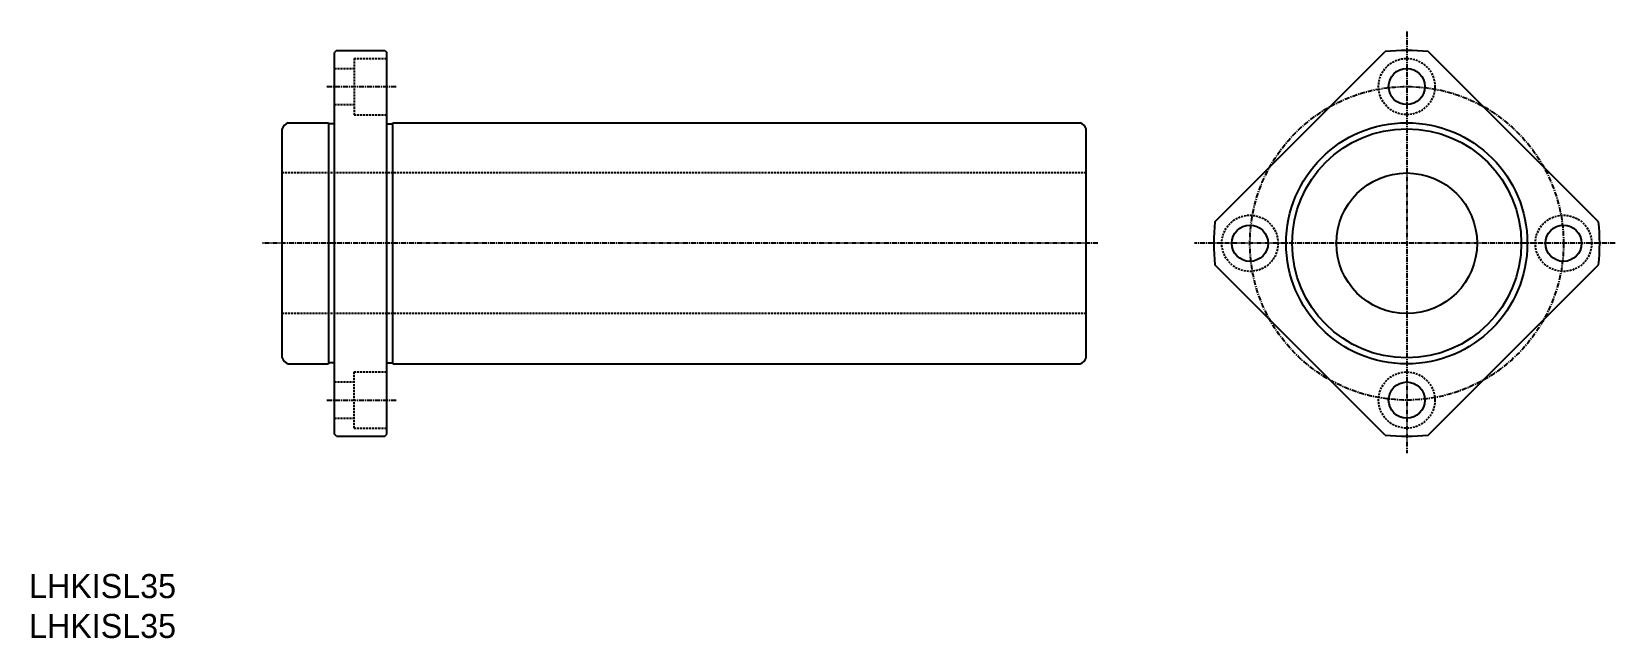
# Model space of a CAD drawing. Extents: x 11 to 405, y 10 to 161.
import ezdxf

# ---------------------------------------------------------------- set-up
doc = ezdxf.new("R2010")
doc.units = 0
doc.linetypes.add('CENTER', pattern=[2, 1.25, -0.25, 0.25, -0.25])
doc.linetypes.add('DASHED', pattern=[0.75, 0.5, -0.25])
doc.layers.get('0').update_dxf_attribs({"linetype": 'CONTINUOUS'})
doc.layers.add('CENTER', color=1, linetype='CENTER')

msp = doc.modelspace()

# ---------------------------------------------------------------- linework, layer by layer
at = {"color": 7, "linetype": 'CONTINUOUS'}
for p, q in [((86.49, 156.19), (85.99, 155.69)), ((85.99, 60.69), (85.99, 155.69)), ((86.49, 156.19), (98.49, 156.19)), ((98.49, 156.19), (98.99, 155.69)), ((98.99, 60.69), (98.99, 155.69)), ((305.01, 113.52), (347.38, 155.89)), ((400.41, 113.52), (358.04, 155.89)), ((74.49, 138.19), (84.49, 138.19)), ((84.49, 138.19), (84.49, 78.19)), ((85.99, 137.94), (84.49, 137.94)), ((98.99, 137.94), (100.49, 137.94)), ((100.49, 138.19), (271.5, 138.19)), ((100.49, 78.19), (100.49, 138.19)), ((72.99, 79.68), (72.99, 136.69)), ((272.99, 79.68), (272.99, 136.69)), ((347.38, 60.48), (305.01, 102.86)), ((358.04, 60.48), (400.41, 102.86)), ((74.49, 78.19), (84.49, 78.19)), ((85.99, 78.44), (84.49, 78.44)), ((98.99, 78.44), (100.49, 78.44)), ((100.49, 78.19), (271.5, 78.19)), ((86.49, 60.19), (85.99, 60.69)), ((86.49, 60.19), (98.49, 60.19)), ((98.49, 60.19), (98.99, 60.69))]:
    msp.add_line(p, q, dxfattribs=at)
at = {"color": 3, "linetype": 'DASHED'}
for p, q in [((90.89, 154.19), (90.89, 140.19)), ((90.89, 154.19), (98.99, 154.19)), ((85.99, 151.69), (90.89, 151.69)), ((85.99, 142.69), (90.89, 142.69)), ((90.89, 140.19), (98.99, 140.19)), ((272.99, 125.69), (72.99, 125.69)), ((272.99, 90.69), (72.99, 90.69)), ((90.89, 76.19), (98.99, 76.19)), ((90.89, 62.19), (90.89, 76.19)), ((85.99, 73.69), (90.89, 73.69)), ((85.99, 64.69), (90.89, 64.69)), ((90.89, 62.19), (98.99, 62.19))]:
    msp.add_line(p, q, dxfattribs=at)
for centre in [(352.71, 147.19), (313.71, 108.19), (391.71, 108.19), (352.71, 69.19)]:
    msp.add_circle(centre, 7, dxfattribs=at)
at = {"color": 7, "linetype": 'CONTINUOUS'}
for centre, radius in [((352.71, 147.19), 4.5), ((352.71, 108.19), 30), ((352.71, 108.19), 28.5), ((352.71, 108.19), 17.5), ((313.71, 108.19), 4.5), ((391.71, 108.19), 4.5), ((352.71, 69.19), 4.5)]:
    msp.add_circle(centre, radius, dxfattribs=at)
for centre, radius, start, end in [((352.71, 108.19), 48, 83.6248, 96.3752), ((75.34, 135.84), 2.5, 109.9484, 160.0516), ((270.64, 135.84), 2.5, 19.9484, 70.0516), ((352.71, 108.19), 48, 173.6248, 186.3752), ((352.71, 108.19), 48, 353.6248, 6.3752), ((75.34, 80.54), 2.5, 199.9484, 250.0516), ((270.64, 80.54), 2.5, 289.9484, 340.0516), ((352.71, 108.19), 48, 263.6248, 276.3752)]:
    msp.add_arc(centre, radius, start, end, dxfattribs=at)
at = {"layer": 'CENTER', "color": 1, "linetype": 'CENTER'}
for p, q in [((352.71, 160.85), (352.71, 55.95)), ((84.07, 147.19), (101.34, 147.19)), ((275.84, 108.19), (68.09, 108.19)), ((404.6, 108.19), (299.91, 108.19)), ((84.07, 69.19), (101.34, 69.19))]:
    msp.add_line(p, q, dxfattribs=at)
msp.add_circle((352.71, 108.19), 39, dxfattribs=at)

# ---------------------------------------------------------------- texts
at = {"color": 7, "linetype": 'CONTINUOUS'}
for p in [(10, 19.91), (10, 10)]:
    msp.add_text('LHKISL35', height=6, dxfattribs=at).set_placement(p)

doc.saveas('drawing.dxf')
